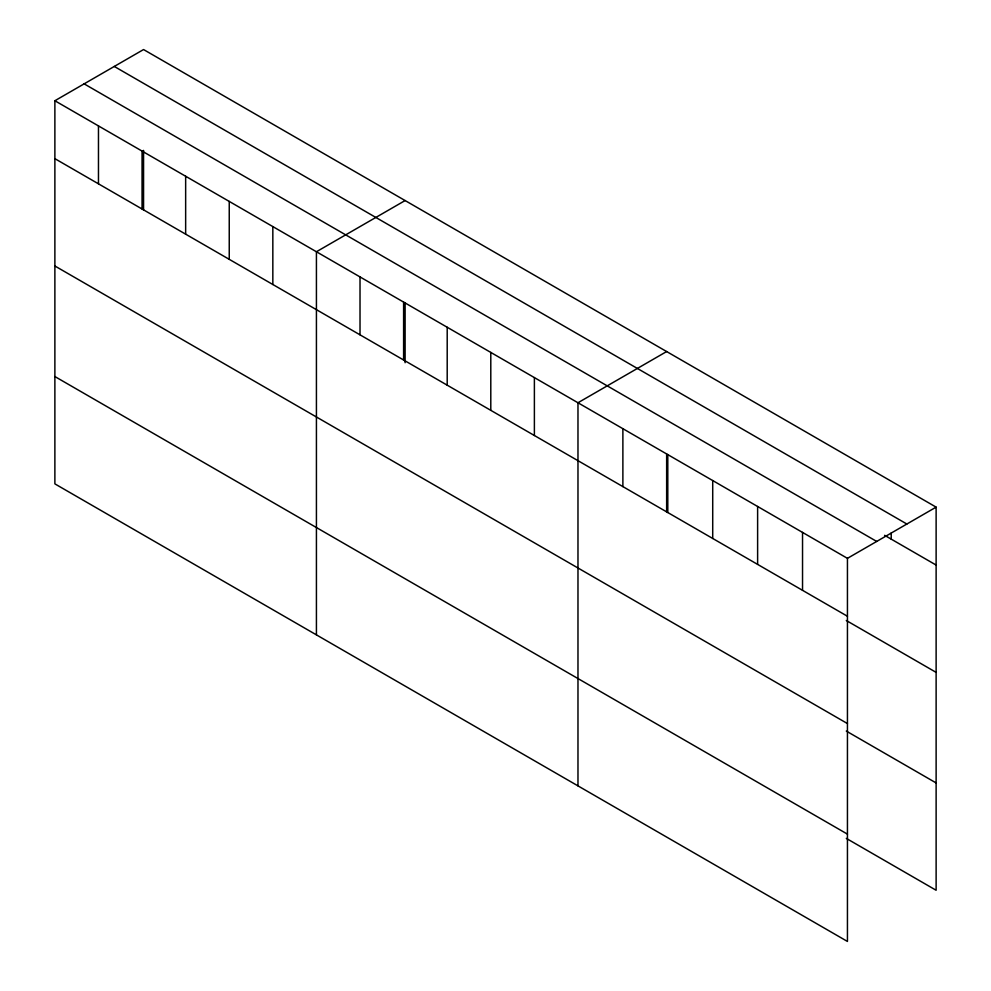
<?xml version="1.0" encoding="UTF-8"?>
<svg xmlns="http://www.w3.org/2000/svg" width="991" height="991" viewBox="0 0 991 991"><rect width="100%" height="100%" fill="white"/><g stroke="black" fill="none" stroke-linecap="round" stroke-linejoin="round"><path stroke-width="1.49" d="M405.108 302.924L405.108 362.718M666.646 453.928L666.646 512.186M54.877 100.748L847.441 558.342L847.441 941.45L54.877 483.868L54.877 100.748L143.559 49.55L936.123 507.132L936.123 890.252L846.302 838.386M405.108 200.554L316.426 251.751L316.426 634.872M666.646 351.557L577.976 402.755L577.976 785.875M847.441 558.342L936.123 507.132M114.287 66.447L906.864 524.028M884.604 535.313L936.123 565.056M84.136 83.851L876.713 541.445M54.877 158.659L847.441 616.253M846.302 620.502L936.123 672.369M54.877 265.984L847.441 723.566M846.302 731.073L936.123 782.94M54.877 376.543L847.441 834.137M891.219 533.022L891.219 539.116M802.537 532.402L802.537 590.326M757.62 506.475L757.62 564.387M712.715 480.548L712.715 538.46M667.798 454.621L667.798 512.533M622.881 428.682L622.881 486.606M534.384 377.583L534.384 435.507M490.793 352.424L490.793 410.336M447.201 327.253L447.201 385.165M403.61 302.082L403.61 360.006M360.018 276.923L360.018 334.834M272.835 226.58L272.835 284.504M229.243 201.421L229.243 259.332M185.651 176.249L185.651 234.161M143.559 150.397L143.559 210.179M142.06 151.078L142.06 209.002M98.468 125.919L98.468 183.831"/></g></svg>
